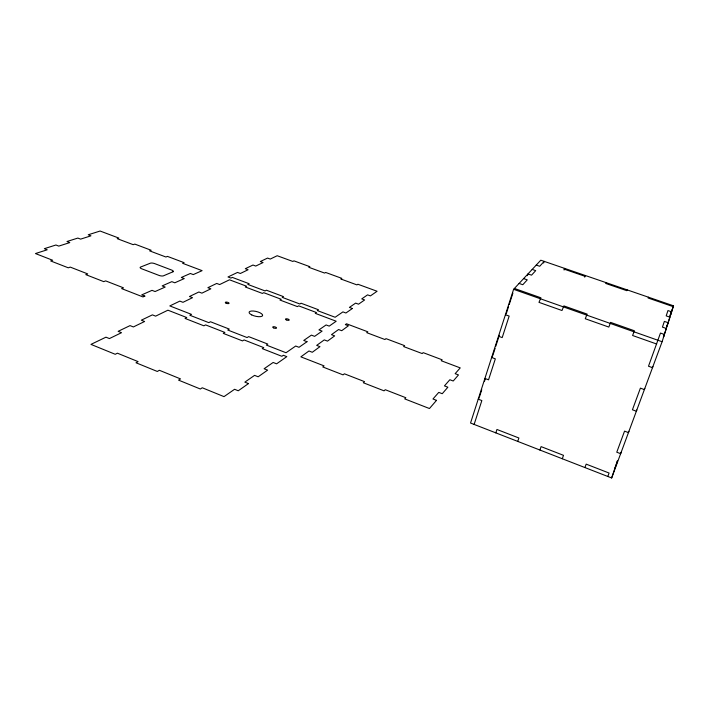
<?xml version="1.0" encoding="UTF-8"?>
<svg xmlns="http://www.w3.org/2000/svg" width="709" height="709" viewBox="0 0 709 709"><rect width="100%" height="100%" fill="white"/><g stroke="black" fill="none" stroke-linecap="round" stroke-linejoin="round"><path stroke-width="1.06" d="M663.394 337.094L666.327 328.471L662.445 327.115L664.351 321.39L668.162 322.719L666.859 326.246L669.934 317.171L666.194 315.877L667.958 310.56L671.636 311.827L670.377 315.239L672.043 310.028M662.1 341.729L673.55 305.827L540.799 260.203L513.608 289.307L470.537 423.025L611.654 477.972L662.1 341.729L513.608 289.307M479.435 396.96L481.766 389.728M484.433 381.469L485.426 378.367M492.826 355.413L495.104 348.349M495.751 346.338L498.675 337.262M506.235 313.803L508.566 306.563M509.23 304.498L512.899 293.127M474.126 424.425L481.845 400.558L478.221 399.167L479.107 397.997M652.865 366.526L652.493 367.661L648.496 366.225L660.469 333.062L664.422 334.453L663.402 337.192M527.425 275.65L527.983 273.922L531.555 275.163L535.703 270.634L532.184 269.42M644.773 388.381L644.384 389.587L640.404 388.133L632.428 409.767L636.363 411.229L636.779 409.962M543.652 263.012L544.193 261.364L539.7 266.274L536.243 265.077M495.821 432.871L496.947 429.468L518.891 437.994L517.738 441.406M628.892 431.276L628.458 432.596L624.549 431.125L616.768 452.209L620.641 453.689L621.102 452.307M564.08 270.04L564.639 268.392L564.063 269.101L584.765 276.226L585.279 275.491L584.721 277.148M611.654 477.972L617.388 460.832M616.582 463.606L617.601 460.558M539.904 450.029L541.082 446.617L563.504 455.329L562.299 458.75M584.934 467.568L586.175 464.129L609.084 473.036L607.817 476.475M669.73 316.161L673.55 305.827M614.987 468.011L616.236 464.625M648.46 297.204L648.123 298.019L673.284 306.669M627.19 289.892L626.791 290.681L605.672 283.423L606.133 282.661M492.507 356.414L491.647 357.469L495.334 358.843L488.545 379.82L484.894 378.446M499.331 335.242L498.489 336.234L502.202 337.59L509.159 316.081L505.42 314.734M523.623 278.584L527.257 279.851L522.799 284.726L519.103 283.423M514.406 288.448L540.905 297.798L538.973 302.353L561.989 310.507L563.885 305.907L587.123 314.096L585.271 318.749L608.809 327.079L610.617 322.391L634.378 330.766L632.605 335.508L656.676 344.025M436.514 400.355L429.45 408.535L404.724 398.892L405.84 397.722L385.253 389.711L384.074 390.845L363.318 382.754L364.541 381.646L344.379 373.794L343.085 374.875L322.746 366.943L324.093 365.888L300.864 356.849L308.956 350.982L312.288 352.276L319.963 346.648L316.684 345.389L324.261 339.895L327.496 341.126L334.666 335.871L331.484 334.666L338.574 329.517L341.711 330.704L348.42 325.786L345.336 324.625L346.497 323.774L367.811 331.803L366.721 332.654L384.952 339.522L385.988 338.645L404.635 345.664L403.634 346.568L422.201 353.561L423.149 352.639L442.141 359.791L441.237 360.739L460.23 367.891L455.151 373.678L458.475 374.937L453.219 381.017L449.852 379.732L444.446 385.891L447.875 387.203L442.248 393.717L438.765 392.378L432.969 398.99L436.514 400.355M248.478 383.587L238.259 390.774L234.573 389.285L224.009 396.632L202.269 387.77L200.355 389.019L178.544 380.121L180.52 378.907L159.357 370.284L157.318 371.463L135.995 362.76L138.095 361.617L117.393 353.188L115.239 354.296L90.956 344.388L105.96 337.174L109.408 338.574L121.514 332.698L118.128 331.333L130.031 325.617L133.372 326.946L144.618 321.487L141.33 320.184L152.4 314.867L155.643 316.143L167.927 310.188L186.777 317.552L185.058 318.43L203.908 325.812L205.583 324.899L224.886 332.441L223.264 333.381L242.505 340.905L244.073 339.939L263.766 347.632L262.25 348.624L281.881 356.299L283.343 355.28L286.817 356.636L276.599 363.823L273.142 362.467L264.111 368.742L267.621 370.133L258.156 376.789L254.584 375.362L244.853 382.133L248.478 383.587M307.015 341.694L299.012 347.304L295.706 346.027L286.028 352.736L266.345 345.061L267.834 344.095L248.62 336.615L247.078 337.555L227.704 330.004L229.299 329.091L210.467 321.753L208.827 322.648L189.826 315.239L191.519 314.379L169.814 305.925L179.856 301.112L182.975 302.318L192.52 297.691L189.454 296.513L198.883 291.993L201.905 293.154L210.857 288.82L207.87 287.686L216.706 283.449L219.648 284.557L229.494 279.798L246.643 286.25L245.261 286.959L262.392 293.42L263.739 292.693L281.26 299.287L279.958 300.04L297.399 306.607L298.657 305.845L316.498 312.563L315.283 313.351L336.19 321.23L329.215 326.122L326.096 324.944L318.935 329.915L322.099 331.112L314.619 336.358L311.411 335.127L303.753 340.444L307.015 341.694M352.373 308.504L345.921 313.006L342.917 311.889L335.144 317.26L317.304 310.551L318.501 309.771L301.077 303.23L299.836 303.984L282.244 297.372L283.52 296.637L266.407 290.203L265.086 290.92L247.804 284.415L249.16 283.724L232.339 277.405L230.939 278.079L227.988 276.971L237.515 272.424L240.36 273.479L248.106 269.748L245.305 268.702L252.98 265.033L255.754 266.061L263.057 262.543L260.318 261.532L267.568 258.076L270.262 259.06L277.192 255.727L292.826 261.444L293.96 260.868L309.877 266.69L308.778 267.284L324.607 273.071L325.67 272.46L341.853 278.371L340.825 279L356.911 284.885L357.903 284.247L377.082 291.257L370.426 295.901L367.581 294.855L361.741 298.897L364.621 299.951L358.541 304.196L355.626 303.115L349.422 307.396L352.373 308.504M144.831 296.105L142.979 296.929L121.62 288.598L123.472 287.827L105.659 280.888L103.762 281.641L85.789 274.631L87.73 273.913L70.253 267.107L68.277 267.807L50.649 260.939L52.67 260.256L35.45 253.556L47.237 249.79L44.339 248.673L55.922 245.004L58.785 246.103L69.792 242.593L66.965 241.512L77.839 238.073L80.622 239.128L90.965 235.831L88.217 234.785L100.102 231.028L118.846 238.082L117.189 238.649L133.203 244.676L134.825 244.1L151.203 250.268L149.608 250.862L165.906 257.004L167.457 256.392L184.127 262.667L182.603 263.296L202.118 270.652L193.273 274.587L190.367 273.479L181.318 277.467L184.26 278.584L174.804 282.794L171.817 281.65L162.166 285.895L165.188 287.056L155.094 291.541L152.027 290.353L141.72 294.891L144.831 296.105M172.943 271.795L163.469 275.819A3.368 1.108 12.1 0 1 158.976 275.393L141.756 268.808A3.359 1.09 11.8 0 1 140.559 267.063L150.335 263.199A3.297 1.063 12 0 1 154.739 263.633L171.658 270.058A3.306 1.072 12.3 0 1 172.943 271.795M251.704 314.902A6.957 2.402 13.8 0 0 262.587 315.647A6.957 2.402 13.8 0 0 253.335 311.021A6.957 2.402 13.8 0 0 251.704 314.902M226.1 303.177A1.923 0.656 13.3 0 0 229.06 303.31A1.923 0.656 13.3 0 0 226.41 302.087A1.923 0.656 13.3 0 0 226.1 303.177M273.435 327.824A1.967 0.7 14.2 0 0 276.528 328.054A1.967 0.7 14.2 0 0 273.94 326.707A1.967 0.7 14.2 0 0 273.435 327.824M286.276 319.865A1.914 0.665 14.4 0 0 289.219 320.043A1.914 0.665 14.4 0 0 286.578 318.766A1.914 0.665 14.4 0 0 286.276 319.865"/></g></svg>
